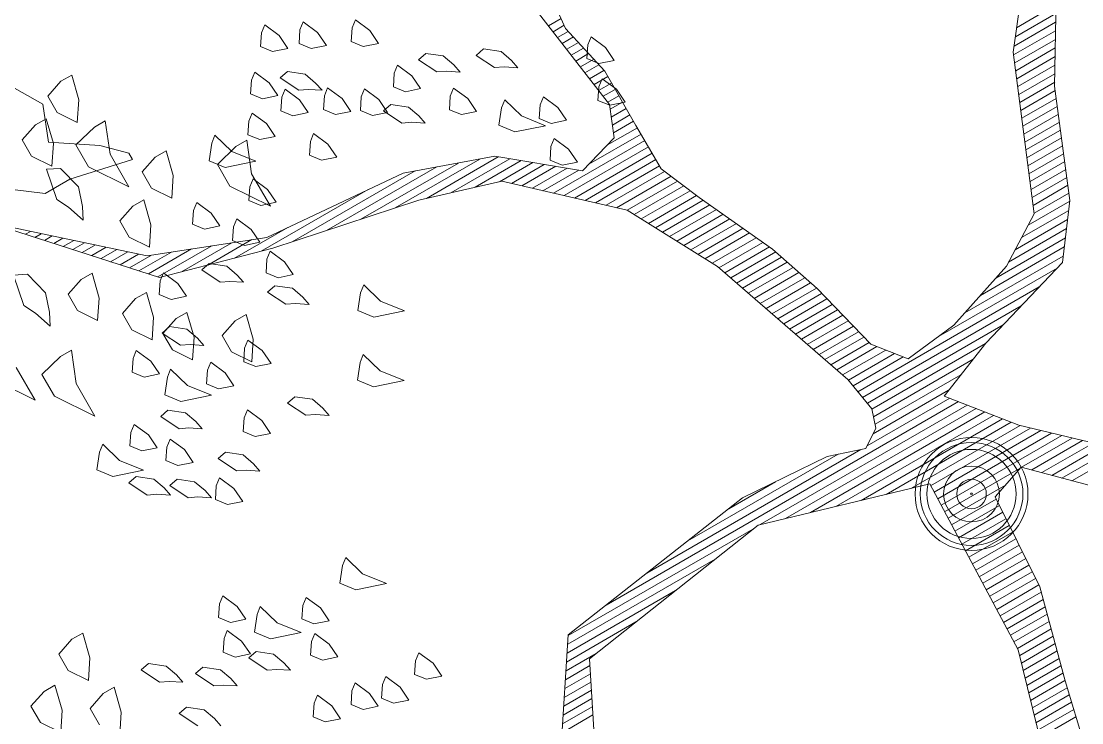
# Model space of a CAD drawing. Header units: metres. Extents: x 12093 to 20303, y 514 to 1412.
# Drawn here: x 19782.489 to 19784.551, y 682.614 to 683.977 of the extents above; entities that cross this region are included whole.
import ezdxf

# ---------------------------------------------------------------- set-up
doc = ezdxf.new("R2010")
doc.units = ezdxf.units.M
doc.layers.add('ARBOLES', color=52, linetype='Continuous', lineweight=13)
doc.layers.add('grass', color=64, linetype='Continuous', lineweight=13)

# ---------------------------------------------------------------- blocks, each defined once
blk = doc.blocks.new('ghgfghgh')
at = {"layer": 'ARBOLES', "lineweight": 20}
for p, q in [((20001.0692, 664.5407), (20001.1009, 664.4703)), ((20001.6496, 664.4414), (20001.6616, 664.5281)), ((20001.7025, 664.534), (20001.7002, 664.3997)), ((20001.1546, 664.3773), (20001.0502, 664.512)), ((20001.6521, 664.4601), (20001.7017, 664.4887)), ((20001.6537, 664.4714), (20001.7019, 664.4992)), ((20001.0799, 664.4737), (20001.0954, 664.4826)), ((20001.0855, 664.4665), (20001.0991, 664.4744)), ((20001.6506, 664.4487), (20001.7015, 664.4781)), ((20001.0911, 664.4593), (20001.1041, 664.4668)), ((20001.1009, 664.4703), (20001.1488, 664.4182)), ((20001.65, 664.438), (20001.7014, 664.4676)), ((20001.0967, 664.4521), (20001.1104, 664.46)), ((20001.1022, 664.4449), (20001.1166, 664.4532)), ((20001.6513, 664.4283), (20001.7012, 664.4571)), ((20001.1078, 664.4377), (20001.1229, 664.4464)), ((20001.1134, 664.4305), (20001.1291, 664.4396)), ((20001.6752, 664.2434), (20001.6496, 664.4414)), ((20001.6525, 664.4186), (20001.701, 664.4466)), ((20001.6538, 664.4089), (20001.7008, 664.436)), ((20001.119, 664.4233), (20001.1354, 664.4328)), ((20001.1246, 664.4161), (20001.1416, 664.4259)), ((20001.655, 664.3992), (20001.7006, 664.4255)), ((20001.1302, 664.4089), (20001.1479, 664.4191)), ((20001.1357, 664.4017), (20001.1526, 664.4114)), ((20001.1488, 664.4182), (20001.1871, 664.3517)), ((20001.6563, 664.3895), (20001.7005, 664.415)), ((20001.1413, 664.3945), (20001.1572, 664.4036)), ((20001.1469, 664.3873), (20001.1617, 664.3958)), ((20001.6575, 664.3798), (20001.7003, 664.4045)), ((20001.7002, 664.3997), (20001.7189, 664.2598)), ((20001.1525, 664.3801), (20001.1662, 664.388)), ((20001.6588, 664.3701), (20001.7009, 664.3944)), ((20001.66, 664.3604), (20001.7022, 664.3847)), ((20001.1605, 664.3363), (20001.1546, 664.3773)), ((20001.1555, 664.3714), (20001.1707, 664.3802)), ((20001.1569, 664.3618), (20001.1752, 664.3723)), ((20001.6613, 664.3507), (20001.7035, 664.375)), ((20001.1583, 664.3521), (20001.1797, 664.3645)), ((20001.1597, 664.3425), (20001.1842, 664.3567)), ((20001.6626, 664.341), (20001.7048, 664.3654)), ((20001.1524, 664.3279), (20001.1888, 664.3489)), ((20001.1871, 664.3517), (20001.2179, 664.2985)), ((20001.6638, 664.3313), (20001.7061, 664.3557)), ((20001.6651, 664.3216), (20001.7074, 664.346)), ((20001.086, 664.2687), (20001.1978, 664.3333)), ((20001.1217, 664.2962), (20001.1605, 664.3363)), ((20001.1295, 664.3043), (20001.1933, 664.3411)), ((20001.6663, 664.3119), (20001.7087, 664.3363)), ((20001.0989, 664.2657), (20001.2023, 664.3254)), ((20001.1118, 664.2627), (20001.2068, 664.3176)), ((20001.6676, 664.3022), (20001.71, 664.3267)), ((20000.8499, 664.2366), (20000.9694, 664.3056)), ((20000.8919, 664.2505), (20000.9958, 664.3105)), ((20000.9017, 664.2933), (20001.014, 664.3138)), ((20000.9302, 664.2622), (20001.0184, 664.3131)), ((20000.9601, 664.269), (20001.0324, 664.3108)), ((20000.99, 664.2759), (20001.0465, 664.3085)), ((20001.014, 664.3138), (20001.1217, 664.2962)), ((20001.02, 664.2827), (20001.0606, 664.3062)), ((20001.1247, 664.2598), (20001.2113, 664.3098)), ((20001.6688, 664.2925), (20001.7113, 664.317)), ((20001.6701, 664.2828), (20001.7126, 664.3073)), ((20000.7345, 664.2144), (20000.9017, 664.2933)), ((20000.7658, 664.2089), (20000.9166, 664.296)), ((20000.8078, 664.2228), (20000.943, 664.3008)), ((20001.0344, 664.2806), (20001.0746, 664.3039)), ((20001.0473, 664.2777), (20001.0887, 664.3016)), ((20001.0602, 664.2747), (20001.1028, 664.2993)), ((20001.0731, 664.2717), (20001.1169, 664.297)), ((20001.1375, 664.2568), (20001.2158, 664.302)), ((20001.1504, 664.2538), (20001.2222, 664.2952)), ((20001.2179, 664.2985), (20001.2647, 664.2635)), ((20001.6714, 664.2731), (20001.7139, 664.2976)), ((20001.0227, 664.2833), (20000.9209, 664.26)), ((20001.1762, 664.2478), (20001.0227, 664.2833)), ((20001.1633, 664.2508), (20001.2301, 664.2894)), ((20001.1762, 664.2478), (20001.2379, 664.2835)), ((20001.6726, 664.2634), (20001.7152, 664.2879)), ((20000.7278, 664.1975), (20000.8587, 664.273)), ((20001.1849, 664.2424), (20001.2458, 664.2776)), ((20001.1936, 664.237), (20001.2537, 664.2717)), ((20001.2023, 664.2316), (20001.2615, 664.2658)), ((20001.6739, 664.2537), (20001.7165, 664.2783)), ((20001.6751, 664.244), (20001.7178, 664.2686)), ((20000.9209, 664.26), (20000.7421, 664.2012)), ((20001.2109, 664.2262), (20001.2696, 664.26)), ((20001.2196, 664.2208), (20001.2777, 664.2543)), ((20001.2647, 664.2635), (20001.3545, 664.2001)), ((20001.6677, 664.2293), (20001.7188, 664.2588)), ((20001.7189, 664.2598), (20001.7097, 664.1835)), ((20001.287, 664.1788), (20001.1762, 664.2478)), ((20001.2283, 664.2154), (20001.2858, 664.2485)), ((20001.237, 664.2099), (20001.2939, 664.2428)), ((20001.6412, 664.1794), (20001.6752, 664.2434)), ((20001.6597, 664.2142), (20001.7175, 664.2476)), ((20000.3963, 664.232), (20000.5879, 664.1919)), ((20000.6033, 664.1653), (20000.3963, 664.232)), ((20000.6952, 664.189), (20000.7604, 664.2267)), ((20001.2457, 664.2045), (20001.302, 664.2371)), ((20001.2544, 664.1991), (20001.3102, 664.2313)), ((20001.6517, 664.1992), (20001.7161, 664.2364)), ((20000.4389, 664.2183), (20000.445, 664.2218)), ((20000.4505, 664.2145), (20000.4582, 664.219)), ((20000.4621, 664.2108), (20000.4715, 664.2163)), ((20000.5879, 664.1919), (20000.7345, 664.2144)), ((20001.263, 664.1937), (20001.3183, 664.2256)), ((20001.2717, 664.1883), (20001.3264, 664.2199)), ((20001.2804, 664.1829), (20001.3345, 664.2141)), ((20001.6282, 664.1647), (20001.7134, 664.214)), ((20001.6437, 664.1841), (20001.7148, 664.2252)), ((20000.4736, 664.2071), (20000.4848, 664.2135)), ((20000.4852, 664.2033), (20000.498, 664.2107)), ((20000.4968, 664.1996), (20000.5113, 664.2079)), ((20000.5084, 664.1959), (20000.5245, 664.2052)), ((20000.52, 664.1921), (20000.5378, 664.2024)), ((20000.6011, 664.166), (20000.6671, 664.2041)), ((20000.7421, 664.2012), (20000.6033, 664.1653)), ((20000.6299, 664.1722), (20000.6917, 664.2079)), ((20000.6625, 664.1806), (20000.7163, 664.2117)), ((20001.2887, 664.1773), (20001.3427, 664.2084)), ((20001.296, 664.171), (20001.3508, 664.2027)), ((20001.6092, 664.1434), (20001.7121, 664.2028)), ((20000.5316, 664.1884), (20000.551, 664.1996)), ((20000.5432, 664.1847), (20000.5643, 664.1968)), ((20000.5548, 664.1809), (20000.5775, 664.1941)), ((20000.5664, 664.1772), (20000.5932, 664.1927)), ((20000.5779, 664.1735), (20000.6178, 664.1965)), ((20000.5895, 664.1697), (20000.6425, 664.2003)), ((20001.3032, 664.1648), (20001.3584, 664.1966)), ((20001.3104, 664.1585), (20001.3655, 664.1903)), ((20001.3545, 664.2001), (20001.409, 664.1517)), ((20001.5903, 664.122), (20001.7107, 664.1915)), ((20001.4466, 664.0405), (20001.287, 664.1788)), ((20001.3176, 664.1522), (20001.3726, 664.184)), ((20001.3248, 664.146), (20001.3797, 664.1777)), ((20001.5579, 664.0929), (20001.7034, 664.1769)), ((20001.5768, 664.1068), (20001.6412, 664.1794)), ((20001.7097, 664.1835), (20001.6159, 664.085)), ((20001.3321, 664.1397), (20001.3868, 664.1714)), ((20001.3393, 664.1335), (20001.394, 664.165)), ((20001.3465, 664.1272), (20001.4011, 664.1587)), ((20001.3537, 664.121), (20001.4082, 664.1524)), ((20001.409, 664.1517), (20001.475, 664.0835)), ((20001.459, 664.0254), (20001.6814, 664.1538)), ((20001.3609, 664.1147), (20001.4147, 664.1458)), ((20001.3682, 664.1085), (20001.4212, 664.1391)), ((20001.3754, 664.1022), (20001.4277, 664.1324)), ((20001.3826, 664.0959), (20001.4341, 664.1257)), ((20001.4648, 664.0183), (20001.6593, 664.1306)), ((20001.3898, 664.0897), (20001.4406, 664.119)), ((20001.397, 664.0834), (20001.4471, 664.1123)), ((20001.4043, 664.0772), (20001.4536, 664.1056)), ((20001.4115, 664.0709), (20001.46, 664.0989)), ((20001.4707, 664.0113), (20001.6372, 664.1074)), ((20001.5208, 664.0656), (20001.5768, 664.1068)), ((20001.4187, 664.0647), (20001.4665, 664.0922)), ((20001.4259, 664.0584), (20001.473, 664.0856)), ((20001.4763, 664.0041), (20001.6154, 664.0844)), ((20001.6159, 664.085), (20001.5648, 664.0201)), ((20001.4331, 664.0521), (20001.4824, 664.0806)), ((20001.4404, 664.0459), (20001.4932, 664.0764)), ((20001.4474, 664.0395), (20001.5039, 664.0722)), ((20001.475, 664.0835), (20001.5208, 664.0656)), ((20001.4532, 664.0325), (20001.5147, 664.068)), ((20001.4783, 663.9948), (20001.6004, 664.0653)), ((20001.4802, 663.9855), (20001.5853, 664.0462)), ((20001.4763, 664.0044), (20001.4466, 664.0405)), ((20001.4777, 663.9736), (20001.5703, 664.0271)), ((20001.5648, 664.0201), (20001.6564, 663.9843)), ((20001.1504, 663.7638), (20001.5824, 664.0132)), ((20001.3394, 663.8625), (20001.5931, 664.009)), ((20001.4705, 663.959), (20001.5716, 664.0174)), ((20001.3703, 663.8699), (20001.6039, 664.0048)), ((20001.4012, 663.8774), (20001.6147, 664.0006)), ((20001.4321, 663.8848), (20001.6254, 663.9964)), ((20001.4812, 663.9806), (20001.4763, 664.0044)), ((20001.463, 663.8922), (20001.6362, 663.9922)), ((20001.4689, 663.9558), (20001.4812, 663.9806)), ((20001.4939, 663.8996), (20001.647, 663.9879)), ((20001.5248, 663.907), (20001.658, 663.9839)), ((20001.5483, 663.9102), (20001.6708, 663.9808)), ((20001.6564, 663.9843), (20001.8518, 663.9375)), ((20001.5526, 663.9022), (20001.6835, 663.9778)), ((20001.5569, 663.8942), (20001.6963, 663.9747)), ((20001.5611, 663.8863), (20001.7091, 663.9717)), ((20001.6598, 663.9328), (20001.7218, 663.9686)), ((20001.2006, 663.8032), (20001.4628, 663.9546)), ((20001.4213, 663.9461), (20001.4689, 663.9558)), ((20001.6721, 663.9295), (20001.7346, 663.9656)), ((20001.6844, 663.9262), (20001.7474, 663.9625)), ((20001.6968, 663.9229), (20001.7601, 663.9595)), ((20001.7091, 663.9196), (20001.7729, 663.9564)), ((20001.2508, 663.8426), (20001.4348, 663.9489)), ((20001.3177, 663.8952), (20001.4213, 663.9461)), ((20001.7214, 663.9163), (20001.7857, 663.9533)), ((20001.5654, 663.8783), (20001.659, 663.9323)), ((20001.6594, 663.9329), (20001.6272, 663.8965)), ((20001.8377, 663.8851), (20001.6594, 663.9329)), ((20001.301, 663.882), (20001.3583, 663.9151)), ((20001.5472, 663.9124), (20001.3369, 663.8619)), ((20001.6557, 663.7091), (20001.5472, 663.9124)), ((20001.5696, 663.8703), (20001.64, 663.911)), ((20001.1042, 663.7276), (20001.3177, 663.8952)), ((20001.5739, 663.8623), (20001.6285, 663.8939)), ((20001.6272, 663.8965), (20001.682, 663.7863)), ((20001.5781, 663.8544), (20001.6326, 663.8858)), ((20001.5824, 663.8464), (20001.6366, 663.8777)), ((20001.5866, 663.8384), (20001.6406, 663.8696)), ((20001.1042, 663.7267), (20001.333, 663.8588)), ((20001.3369, 663.8619), (20001.1301, 663.6982)), ((20001.5909, 663.8305), (20001.6446, 663.8615)), ((20001.5951, 663.8225), (20001.6487, 663.8534)), ((20001.5994, 663.8145), (20001.6527, 663.8453)), ((20001.6036, 663.8066), (20001.6567, 663.8372)), ((20001.6079, 663.7986), (20001.6607, 663.8291)), ((20001.1035, 663.7159), (20001.2843, 663.8203)), ((20001.6121, 663.7906), (20001.6648, 663.821)), ((20001.6164, 663.7827), (20001.6688, 663.8129)), ((20001.6207, 663.7747), (20001.6728, 663.8048)), ((20001.6249, 663.7667), (20001.6768, 663.7967)), ((20001.6292, 663.7587), (20001.6809, 663.7886)), ((20001.682, 663.7863), (20001.713, 663.6712)), ((20001.1028, 663.705), (20001.2357, 663.7818)), ((20001.6334, 663.7508), (20001.6837, 663.7798)), ((20001.6377, 663.7428), (20001.6862, 663.7708)), ((20001.6419, 663.7348), (20001.6886, 663.7618)), ((20001.6462, 663.7269), (20001.691, 663.7528)), ((20001.1021, 663.6942), (20001.187, 663.7433)), ((20001.6504, 663.7189), (20001.6935, 663.7437)), ((20001.6547, 663.7109), (20001.6959, 663.7347)), ((20001.0953, 663.5894), (20001.1042, 663.7276)), ((20001.6574, 663.7021), (20001.6983, 663.7257)), ((20001.7333, 663.3904), (20001.6557, 663.7091)), ((20001.6596, 663.6929), (20001.7008, 663.7167)), ((20001.6618, 663.6838), (20001.7032, 663.7077)), ((20001.1014, 663.6834), (20001.1384, 663.7047)), ((20001.1301, 663.6982), (20001.1383, 663.5611)), ((20001.6641, 663.6746), (20001.7056, 663.6986)), ((20001.1007, 663.6725), (20001.1306, 663.6898)), ((20001.6663, 663.6655), (20001.708, 663.6896)), ((20001.6685, 663.6564), (20001.7105, 663.6806)), ((20001.0993, 663.6509), (20001.1318, 663.6696)), ((20001.1, 663.6617), (20001.1312, 663.6797)), ((20001.6707, 663.6472), (20001.7129, 663.6716)), ((20001.713, 663.6712), (20001.7517, 663.5428)), ((20001.0986, 663.6401), (20001.1324, 663.6596)), ((20001.673, 663.6381), (20001.7156, 663.6627)), ((20001.0979, 663.6292), (20001.133, 663.6495)), ((20001.6752, 663.6289), (20001.7182, 663.6538)), ((20001.6774, 663.6198), (20001.7209, 663.6449)), ((20001.0965, 663.6076), (20001.1342, 663.6293)), ((20001.0972, 663.6184), (20001.1336, 663.6394)), ((20001.6796, 663.6107), (20001.7236, 663.636)), ((20001.6819, 663.6015), (20001.7263, 663.6272))]:
    blk.add_line(p, q, dxfattribs=at)
for radius in [0.0692, 0.063, 0.0546, 0.0342, 0.0181, 0.00112]:
    blk.add_circle((20001.5984, 663.9001), radius, dxfattribs=at)
at = {"layer": 'grass'}
for p, q in [((20000.7321, 664.4749), (20000.7281, 664.4651)), ((20000.7497, 664.462), (20000.7321, 664.4749)), ((20000.7793, 664.4784), (20000.7753, 664.4686)), ((20000.7969, 664.4655), (20000.7793, 664.4784)), ((20000.8432, 664.4809), (20000.8392, 664.4711)), ((20000.8608, 664.468), (20000.8432, 664.4809)), ((20000.7281, 664.4651), (20000.7269, 664.4484)), ((20000.7604, 664.4461), (20000.7497, 664.462)), ((20000.7753, 664.4686), (20000.7742, 664.4519)), ((20000.8076, 664.4497), (20000.7969, 664.4655)), ((20000.8392, 664.4711), (20000.8381, 664.4544)), ((20000.8715, 664.4522), (20000.8608, 664.468)), ((20000.7269, 664.4484), (20000.7417, 664.4423)), ((20000.7742, 664.4519), (20000.7889, 664.4459)), ((20000.7889, 664.4459), (20000.8076, 664.4497)), ((20000.8381, 664.4544), (20000.8528, 664.4484)), ((20000.8528, 664.4484), (20000.8715, 664.4522)), ((20001.1281, 664.4502), (20001.127, 664.4335)), ((20001.1321, 664.46), (20001.1281, 664.4502)), ((20001.1497, 664.4471), (20001.1321, 664.46)), ((20000.7417, 664.4423), (20000.7604, 664.4461)), ((20000.9205, 664.4321), (20000.9294, 664.4399)), ((20000.9294, 664.4399), (20000.951, 664.4368)), ((20000.951, 664.4368), (20000.9637, 664.4259)), ((20000.9914, 664.4375), (20001.0003, 664.4453)), ((20001.0139, 664.4226), (20000.9914, 664.4375)), ((20001.0003, 664.4453), (20001.0219, 664.4422)), ((20001.0219, 664.4422), (20001.0346, 664.4313)), ((20001.1604, 664.4313), (20001.1497, 664.4471)), ((20000.8949, 664.4255), (20000.8909, 664.4157)), ((20000.9125, 664.4125), (20000.8949, 664.4255)), ((20000.943, 664.4172), (20000.9205, 664.4321)), ((20000.9637, 664.4259), (20000.9715, 664.417)), ((20001.0257, 664.4235), (20001.0139, 664.4226)), ((20001.0424, 664.4224), (20001.0257, 664.4235)), ((20001.0346, 664.4313), (20001.0424, 664.4224)), ((20001.127, 664.4335), (20001.1417, 664.4275)), ((20001.1417, 664.4275), (20001.1604, 664.4313)), ((20000.4955, 664.4134), (20000.4822, 664.4057)), ((20000.5042, 664.3829), (20000.4955, 664.4134)), ((20000.7198, 664.4169), (20000.7158, 664.4071)), ((20000.7374, 664.404), (20000.7198, 664.4169)), ((20000.7512, 664.4098), (20000.7601, 664.4176)), ((20000.7737, 664.3949), (20000.7512, 664.4098)), ((20000.7601, 664.4176), (20000.7818, 664.4145)), ((20000.7818, 664.4145), (20000.7945, 664.4036)), ((20000.8909, 664.4157), (20000.8898, 664.3989)), ((20000.9232, 664.3967), (20000.9125, 664.4125)), ((20000.9548, 664.4181), (20000.943, 664.4172)), ((20000.9715, 664.417), (20000.9548, 664.4181)), ((20001.1455, 664.4088), (20001.1415, 664.399)), ((20001.1631, 664.3959), (20001.1455, 664.4088)), ((20000.4603, 664.3778), (20000.4158, 664.4025)), ((20000.4822, 664.4057), (20000.4661, 664.3875)), ((20000.7158, 664.4071), (20000.7147, 664.3904)), ((20000.7481, 664.3882), (20000.7374, 664.404)), ((20000.757, 664.396), (20000.753, 664.3862)), ((20000.7746, 664.3831), (20000.757, 664.396)), ((20000.7855, 664.3958), (20000.7737, 664.3949)), ((20000.8023, 664.3947), (20000.7855, 664.3958)), ((20000.7945, 664.4036), (20000.8023, 664.3947)), ((20000.8092, 664.3976), (20000.8052, 664.3878)), ((20000.8268, 664.3847), (20000.8092, 664.3976)), ((20000.8544, 664.3963), (20000.8504, 664.3865)), ((20000.872, 664.3834), (20000.8544, 664.3963)), ((20000.8898, 664.3989), (20000.9045, 664.3929)), ((20000.9045, 664.3929), (20000.9232, 664.3967)), ((20000.9635, 664.3974), (20000.9595, 664.3876)), ((20000.9811, 664.3845), (20000.9635, 664.3974)), ((20001.1415, 664.399), (20001.1404, 664.3823)), ((20001.1738, 664.3801), (20001.1631, 664.3959)), ((20000.4661, 664.3875), (20000.4776, 664.3676)), ((20000.5024, 664.3553), (20000.5042, 664.3829)), ((20000.7147, 664.3904), (20000.7294, 664.3844)), ((20000.7294, 664.3844), (20000.7481, 664.3882)), ((20000.753, 664.3862), (20000.7519, 664.3695)), ((20000.7853, 664.3673), (20000.7746, 664.3831)), ((20000.8052, 664.3878), (20000.804, 664.3711)), ((20000.8375, 664.3689), (20000.8268, 664.3847)), ((20000.8504, 664.3865), (20000.8493, 664.3698)), ((20000.8827, 664.3675), (20000.872, 664.3834)), ((20000.9595, 664.3876), (20000.9584, 664.3709)), ((20000.9918, 664.3687), (20000.9811, 664.3845)), ((20001.0264, 664.3832), (20001.0223, 664.3734)), ((20001.0469, 664.3633), (20001.0264, 664.3832)), ((20001.0736, 664.3867), (20001.0696, 664.3769)), ((20001.0912, 664.3738), (20001.0736, 664.3867)), ((20000.467, 664.3312), (20000.4603, 664.3778)), ((20000.7519, 664.3695), (20000.7666, 664.3635)), ((20000.804, 664.3711), (20000.8187, 664.3651)), ((20000.8493, 664.3698), (20000.864, 664.3637)), ((20000.8778, 664.3695), (20000.8867, 664.3773)), ((20000.9003, 664.3546), (20000.8778, 664.3695)), ((20000.8867, 664.3773), (20000.9083, 664.3742)), ((20000.9083, 664.3742), (20000.921, 664.3633)), ((20000.9584, 664.3709), (20000.9731, 664.3649)), ((20001.0223, 664.3734), (20001.0192, 664.3518)), ((20001.0696, 664.3769), (20001.0685, 664.3602)), ((20001.1019, 664.358), (20001.0912, 664.3738)), ((20001.1404, 664.3823), (20001.1551, 664.3763)), ((20001.1551, 664.3763), (20001.1738, 664.3801)), ((20000.4643, 664.3599), (20000.451, 664.3522)), ((20000.473, 664.3295), (20000.4643, 664.3599)), ((20000.4776, 664.3676), (20000.5024, 664.3553)), ((20000.5367, 664.3574), (20000.5234, 664.3497)), ((20000.5426, 664.3164), (20000.5367, 664.3574)), ((20000.7125, 664.357), (20000.7114, 664.3403)), ((20000.7165, 664.3668), (20000.7125, 664.357)), ((20000.7341, 664.3539), (20000.7165, 664.3668)), ((20000.7666, 664.3635), (20000.7853, 664.3673)), ((20000.8187, 664.3651), (20000.8375, 664.3689)), ((20000.864, 664.3637), (20000.8827, 664.3675)), ((20000.921, 664.3633), (20000.9288, 664.3544)), ((20000.9731, 664.3649), (20000.9918, 664.3687)), ((20001.0763, 664.3513), (20001.0469, 664.3633)), ((20001.0685, 664.3602), (20001.0832, 664.3542)), ((20001.0832, 664.3542), (20001.1019, 664.358)), ((20000.451, 664.3522), (20000.4349, 664.3341)), ((20000.5234, 664.3497), (20000.5006, 664.3277)), ((20000.7448, 664.3381), (20000.7341, 664.3539)), ((20000.9121, 664.3555), (20000.9003, 664.3546)), ((20000.9288, 664.3544), (20000.9121, 664.3555)), ((20001.0192, 664.3518), (20001.0388, 664.3437)), ((20001.0388, 664.3437), (20001.0763, 664.3513)), ((20000.4349, 664.3341), (20000.4464, 664.3141)), ((20000.467, 664.3312), (20000.467, 664.3312)), ((20000.5299, 664.3272), (20000.467, 664.3312)), ((20000.6711, 664.3396), (20000.6671, 664.3298)), ((20000.6916, 664.3198), (20000.6711, 664.3396)), ((20000.7101, 664.3334), (20000.6968, 664.3257)), ((20000.716, 664.2925), (20000.7101, 664.3334)), ((20000.7114, 664.3403), (20000.7261, 664.3343)), ((20000.7261, 664.3343), (20000.7448, 664.3381)), ((20000.788, 664.3319), (20000.7869, 664.3152)), ((20000.792, 664.3417), (20000.788, 664.3319)), ((20000.8096, 664.3288), (20000.792, 664.3417)), ((20001.087, 664.3355), (20001.0829, 664.3257)), ((20001.1046, 664.3226), (20001.087, 664.3355)), ((20000.4712, 664.3018), (20000.473, 664.3295)), ((20000.5006, 664.3277), (20000.516, 664.3011)), ((20000.5657, 664.3176), (20000.5299, 664.3272)), ((20000.57, 664.31), (20000.5657, 664.3176)), ((20000.6111, 664.3206), (20000.5978, 664.3129)), ((20000.6198, 664.2901), (20000.6111, 664.3206)), ((20000.6671, 664.3298), (20000.6639, 664.3082)), ((20000.6968, 664.3257), (20000.6741, 664.3037)), ((20000.721, 664.3078), (20000.6916, 664.3198)), ((20000.8203, 664.3129), (20000.8096, 664.3288)), ((20001.0829, 664.3257), (20001.0818, 664.309)), ((20001.1153, 664.3068), (20001.1046, 664.3226)), ((20000.4464, 664.3141), (20000.4712, 664.3018)), ((20000.4932, 664.2858), (20000.57, 664.31)), ((20000.5656, 664.2766), (20000.5426, 664.3164)), ((20000.5978, 664.3129), (20000.5817, 664.2947)), ((20000.6639, 664.3082), (20000.6836, 664.3002)), ((20000.6836, 664.3002), (20000.721, 664.3078)), ((20000.7869, 664.3152), (20000.8016, 664.3092)), ((20000.8016, 664.3092), (20000.8203, 664.3129)), ((20001.0818, 664.309), (20001.0965, 664.303)), ((20001.0965, 664.303), (20001.1153, 664.3068)), ((20000.4646, 664.298), (20000.4817, 664.299)), ((20000.4771, 664.2609), (20000.4646, 664.298)), ((20000.4817, 664.299), (20000.5037, 664.2763)), ((20000.516, 664.3011), (20000.5656, 664.2766)), ((20000.5817, 664.2947), (20000.5933, 664.2748)), ((20000.6741, 664.3037), (20000.6894, 664.2771)), ((20000.7391, 664.2526), (20000.716, 664.2925)), ((20000.4629, 664.2684), (20000.4932, 664.2858)), ((20000.6181, 664.2625), (20000.6198, 664.2901)), ((20000.7179, 664.2862), (20000.7139, 664.2764)), ((20000.7355, 664.2733), (20000.7179, 664.2862)), ((20000.4196, 664.2736), (20000.4629, 664.2684)), ((20000.5037, 664.2763), (20000.5086, 664.2525)), ((20000.5933, 664.2748), (20000.6181, 664.2625)), ((20000.6894, 664.2771), (20000.7391, 664.2526)), ((20000.7139, 664.2764), (20000.7127, 664.2597)), ((20000.7462, 664.2575), (20000.7355, 664.2733)), ((20000.4915, 664.2515), (20000.4771, 664.2609)), ((20000.5705, 664.2528), (20000.5544, 664.2346)), ((20000.5838, 664.2604), (20000.5705, 664.2528)), ((20000.5925, 664.23), (20000.5838, 664.2604)), ((20000.6488, 664.2572), (20000.6448, 664.2474)), ((20000.6664, 664.2443), (20000.6488, 664.2572)), ((20000.7127, 664.2597), (20000.7274, 664.2537)), ((20000.7274, 664.2537), (20000.7462, 664.2575)), ((20000.5096, 664.2354), (20000.4915, 664.2515)), ((20000.5086, 664.2525), (20000.5096, 664.2354)), ((20000.6448, 664.2474), (20000.6437, 664.2307)), ((20000.6771, 664.2285), (20000.6664, 664.2443)), ((20000.5544, 664.2346), (20000.5659, 664.2147)), ((20000.5907, 664.2024), (20000.5925, 664.23)), ((20000.6437, 664.2307), (20000.6584, 664.2247)), ((20000.6584, 664.2247), (20000.6771, 664.2285)), ((20000.6938, 664.2274), (20000.6927, 664.2107)), ((20000.6978, 664.2372), (20000.6938, 664.2274)), ((20000.7154, 664.2243), (20000.6978, 664.2372)), ((20000.5659, 664.2147), (20000.5907, 664.2024)), ((20000.7261, 664.2085), (20000.7154, 664.2243)), ((20000.6927, 664.2107), (20000.7074, 664.2047)), ((20000.7074, 664.2047), (20000.7261, 664.2085)), ((20000.7348, 664.1877), (20000.7337, 664.171)), ((20000.7388, 664.1975), (20000.7348, 664.1877)), ((20000.7564, 664.1846), (20000.7388, 664.1975)), ((20000.6551, 664.1746), (20000.664, 664.1824)), ((20000.6776, 664.1597), (20000.6551, 664.1746)), ((20000.664, 664.1824), (20000.6856, 664.1793)), ((20000.6856, 664.1793), (20000.6983, 664.1683)), ((20000.7671, 664.1688), (20000.7564, 664.1846)), ((20000.4242, 664.1683), (20000.4414, 664.1693)), ((20000.4368, 664.1312), (20000.4242, 664.1683)), ((20000.4414, 664.1693), (20000.4634, 664.1466)), ((20000.5071, 664.163), (20000.491, 664.1448)), ((20000.5204, 664.1706), (20000.5071, 664.163)), ((20000.5291, 664.1402), (20000.5204, 664.1706)), ((20000.6079, 664.171), (20000.6038, 664.1612)), ((20000.6255, 664.1581), (20000.6079, 664.171)), ((20000.6983, 664.1683), (20000.7061, 664.1594)), ((20000.7337, 664.171), (20000.7484, 664.165)), ((20000.7484, 664.165), (20000.7671, 664.1688)), ((20000.6038, 664.1612), (20000.6027, 664.1445)), ((20000.6361, 664.1423), (20000.6255, 664.1581)), ((20000.6894, 664.1605), (20000.6776, 664.1597)), ((20000.7061, 664.1594), (20000.6894, 664.1605)), ((20000.7355, 664.1474), (20000.7444, 664.1552)), ((20000.7444, 664.1552), (20000.766, 664.1521)), ((20000.766, 664.1521), (20000.7787, 664.1412)), ((20000.8536, 664.1564), (20000.8495, 664.1466)), ((20000.8741, 664.1365), (20000.8536, 664.1564)), ((20000.4634, 664.1466), (20000.4682, 664.1228)), ((20000.491, 664.1448), (20000.5025, 664.1249)), ((20000.5273, 664.1126), (20000.5291, 664.1402)), ((20000.5739, 664.1395), (20000.5577, 664.1213)), ((20000.5872, 664.1471), (20000.5739, 664.1395)), ((20000.5959, 664.1167), (20000.5872, 664.1471)), ((20000.6027, 664.1445), (20000.6174, 664.1385)), ((20000.6174, 664.1385), (20000.6361, 664.1423)), ((20000.758, 664.1325), (20000.7355, 664.1474)), ((20000.7787, 664.1412), (20000.7865, 664.1323)), ((20000.8495, 664.1466), (20000.8464, 664.125)), ((20000.9035, 664.1245), (20000.8741, 664.1365)), ((20000.4511, 664.1218), (20000.4368, 664.1312)), ((20000.4682, 664.1228), (20000.4693, 664.1057)), ((20000.5025, 664.1249), (20000.5273, 664.1126)), ((20000.6368, 664.1226), (20000.6235, 664.1149)), ((20000.6455, 664.0922), (20000.6368, 664.1226)), ((20000.7698, 664.1334), (20000.758, 664.1325)), ((20000.7865, 664.1323), (20000.7698, 664.1334)), ((20000.8464, 664.125), (20000.866, 664.1169)), ((20000.866, 664.1169), (20000.9035, 664.1245)), ((20000.4693, 664.1057), (20000.4511, 664.1218)), ((20000.5577, 664.1213), (20000.5693, 664.1013)), ((20000.5941, 664.0891), (20000.5959, 664.1167)), ((20000.6235, 664.1149), (20000.6074, 664.0968)), ((20000.6959, 664.1124), (20000.6798, 664.0942)), ((20000.7092, 664.1201), (20000.6959, 664.1124)), ((20000.7179, 664.0896), (20000.7092, 664.1201)), ((20000.5693, 664.1013), (20000.5941, 664.0891)), ((20000.6063, 664.0973), (20000.6152, 664.1051)), ((20000.6288, 664.0823), (20000.6063, 664.0973)), ((20000.6074, 664.0968), (20000.6189, 664.0768)), ((20000.6152, 664.1051), (20000.6368, 664.102)), ((20000.6368, 664.102), (20000.6495, 664.091)), ((20000.6437, 664.0645), (20000.6455, 664.0922)), ((20000.6495, 664.091), (20000.6573, 664.0821)), ((20000.6798, 664.0942), (20000.6913, 664.0743)), ((20000.7115, 664.0886), (20000.7074, 664.0788)), ((20000.7291, 664.0757), (20000.7115, 664.0886)), ((20000.7161, 664.062), (20000.7179, 664.0896)), ((20000.4951, 664.0763), (20000.4818, 664.0686)), ((20000.501, 664.0353), (20000.4951, 664.0763)), ((20000.5747, 664.0759), (20000.5707, 664.0661)), ((20000.5923, 664.063), (20000.5747, 664.0759)), ((20000.6189, 664.0768), (20000.6437, 664.0645)), ((20000.6406, 664.0832), (20000.6288, 664.0823)), ((20000.6573, 664.0821), (20000.6406, 664.0832)), ((20000.6913, 664.0743), (20000.7161, 664.062)), ((20000.7074, 664.0788), (20000.7063, 664.0621)), ((20000.7398, 664.0599), (20000.7291, 664.0757)), ((20000.8529, 664.0708), (20000.8489, 664.061)), ((20000.8734, 664.051), (20000.8529, 664.0708)), ((20000.4818, 664.0686), (20000.459, 664.0466)), ((20000.5707, 664.0661), (20000.5696, 664.0494)), ((20000.603, 664.0471), (20000.5923, 664.063)), ((20000.666, 664.0614), (20000.662, 664.0516)), ((20000.6836, 664.0485), (20000.666, 664.0614)), ((20000.7063, 664.0621), (20000.721, 664.0561)), ((20000.721, 664.0561), (20000.7398, 664.0599)), ((20000.8489, 664.061), (20000.8458, 664.0394)), ((20000.4506, 664.0151), (20000.4276, 664.055)), ((20000.459, 664.0466), (20000.4744, 664.02)), ((20000.5696, 664.0494), (20000.5843, 664.0434)), ((20000.5843, 664.0434), (20000.603, 664.0471)), ((20000.6168, 664.0529), (20000.6128, 664.0431)), ((20000.6373, 664.0331), (20000.6168, 664.0529)), ((20000.662, 664.0516), (20000.6609, 664.0349)), ((20000.6943, 664.0327), (20000.6836, 664.0485)), ((20000.9028, 664.039), (20000.8734, 664.051)), ((20000.401, 664.0396), (20000.4506, 664.0151)), ((20000.524, 663.9954), (20000.501, 664.0353)), ((20000.6128, 664.0431), (20000.6097, 664.0215)), ((20000.6667, 664.0211), (20000.6373, 664.0331)), ((20000.6609, 664.0349), (20000.6756, 664.0289)), ((20000.6756, 664.0289), (20000.6943, 664.0327)), ((20000.8458, 664.0394), (20000.8654, 664.0314)), ((20000.8654, 664.0314), (20000.9028, 664.039)), ((20000.4744, 664.02), (20000.524, 663.9954)), ((20000.6097, 664.0215), (20000.6293, 664.0135)), ((20000.6293, 664.0135), (20000.6667, 664.0211)), ((20000.76, 664.0115), (20000.7689, 664.0193)), ((20000.7689, 664.0193), (20000.7906, 664.0162)), ((20000.7825, 663.9966), (20000.76, 664.0115)), ((20000.7906, 664.0162), (20000.8033, 664.0053)), ((20000.6046, 663.995), (20000.6135, 664.0028)), ((20000.6271, 663.9801), (20000.6046, 663.995)), ((20000.6135, 664.0028), (20000.6351, 663.9997)), ((20000.6351, 663.9997), (20000.6478, 663.9888)), ((20000.7068, 663.9933), (20000.7057, 663.9766)), ((20000.7108, 664.0031), (20000.7068, 663.9933)), ((20000.7284, 663.9902), (20000.7108, 664.0031)), ((20000.7943, 663.9975), (20000.7825, 663.9966)), ((20000.8111, 663.9964), (20000.7943, 663.9975)), ((20000.8033, 664.0053), (20000.8111, 663.9964)), ((20000.572, 663.9854), (20000.568, 663.9756)), ((20000.5896, 663.9725), (20000.572, 663.9854)), ((20000.6389, 663.981), (20000.6271, 663.9801)), ((20000.6556, 663.9799), (20000.6389, 663.981)), ((20000.6478, 663.9888), (20000.6556, 663.9799)), ((20000.7391, 663.9743), (20000.7284, 663.9902)), ((20000.568, 663.9756), (20000.5669, 663.9589)), ((20000.6003, 663.9567), (20000.5896, 663.9725)), ((20000.6162, 663.9674), (20000.6121, 663.9576)), ((20000.6338, 663.9545), (20000.6162, 663.9674)), ((20000.7057, 663.9766), (20000.7204, 663.9705)), ((20000.7204, 663.9705), (20000.7391, 663.9743)), ((20000.5335, 663.9611), (20000.5295, 663.9513)), ((20000.554, 663.9413), (20000.5335, 663.9611)), ((20000.5669, 663.9589), (20000.5816, 663.9529)), ((20000.5816, 663.9529), (20000.6003, 663.9567)), ((20000.6121, 663.9576), (20000.611, 663.9409)), ((20000.6444, 663.9387), (20000.6338, 663.9545)), ((20000.5295, 663.9513), (20000.5264, 663.9297)), ((20000.5834, 663.9293), (20000.554, 663.9413)), ((20000.611, 663.9409), (20000.6257, 663.9349)), ((20000.675, 663.9434), (20000.6839, 663.9512)), ((20000.6975, 663.9284), (20000.675, 663.9434)), ((20000.6839, 663.9512), (20000.7055, 663.948)), ((20000.7055, 663.948), (20000.7182, 663.9371)), ((20000.5264, 663.9297), (20000.546, 663.9217)), ((20000.546, 663.9217), (20000.5834, 663.9293)), ((20000.6257, 663.9349), (20000.6444, 663.9387)), ((20000.7093, 663.9293), (20000.6975, 663.9284)), ((20000.726, 663.9282), (20000.7093, 663.9293)), ((20000.7182, 663.9371), (20000.726, 663.9282)), ((20000.5656, 663.9137), (20000.5745, 663.9215)), ((20000.5745, 663.9215), (20000.5961, 663.9184)), ((20000.5961, 663.9184), (20000.6088, 663.9075)), ((20000.6157, 663.9104), (20000.6246, 663.9182)), ((20000.6246, 663.9182), (20000.6462, 663.9151)), ((20000.6462, 663.9151), (20000.6589, 663.9042)), ((20000.6768, 663.9198), (20000.6727, 663.9099)), ((20000.6944, 663.9068), (20000.6768, 663.9198)), ((20000.5881, 663.8988), (20000.5656, 663.9137)), ((20000.6088, 663.9075), (20000.6166, 663.8986)), ((20000.6382, 663.8955), (20000.6157, 663.9104)), ((20000.6589, 663.9042), (20000.6667, 663.8952)), ((20000.6727, 663.9099), (20000.6716, 663.8932)), ((20000.7051, 663.891), (20000.6944, 663.9068)), ((20000.5999, 663.8997), (20000.5881, 663.8988)), ((20000.6166, 663.8986), (20000.5999, 663.8997)), ((20000.65, 663.8964), (20000.6382, 663.8955)), ((20000.6667, 663.8952), (20000.65, 663.8964)), ((20000.6716, 663.8932), (20000.6863, 663.8872)), ((20000.6863, 663.8872), (20000.7051, 663.891)), ((20000.8274, 663.8124), (20000.8243, 663.7908)), ((20000.8314, 663.8222), (20000.8274, 663.8124)), ((20000.8519, 663.8024), (20000.8314, 663.8222)), ((20000.8813, 663.7904), (20000.8519, 663.8024)), ((20000.8243, 663.7908), (20000.8439, 663.7828)), ((20000.8439, 663.7828), (20000.8813, 663.7904)), ((20000.6806, 663.7752), (20000.6766, 663.7654)), ((20000.6982, 663.7623), (20000.6806, 663.7752)), ((20000.7828, 663.7734), (20000.7788, 663.7636)), ((20000.8004, 663.7605), (20000.7828, 663.7734)), ((20000.6766, 663.7654), (20000.6755, 663.7487)), ((20000.7089, 663.7465), (20000.6982, 663.7623)), ((20000.7267, 663.7621), (20000.7227, 663.7523)), ((20000.7472, 663.7422), (20000.7267, 663.7621)), ((20000.7788, 663.7636), (20000.7777, 663.7469)), ((20000.8111, 663.7447), (20000.8004, 663.7605)), ((20000.6755, 663.7487), (20000.6902, 663.7427)), ((20000.6902, 663.7427), (20000.7089, 663.7465)), ((20000.7227, 663.7523), (20000.7196, 663.7306)), ((20000.7777, 663.7469), (20000.7924, 663.7409)), ((20000.6862, 663.7329), (20000.6822, 663.7231)), ((20000.7038, 663.7199), (20000.6862, 663.7329)), ((20000.7766, 663.7302), (20000.7472, 663.7422)), ((20000.7924, 663.7409), (20000.8111, 663.7447)), ((20000.4957, 663.722), (20000.4796, 663.7038)), ((20000.509, 663.7297), (20000.4957, 663.722)), ((20000.5177, 663.6992), (20000.509, 663.7297)), ((20000.6822, 663.7231), (20000.681, 663.7064)), ((20000.7145, 663.7041), (20000.7038, 663.7199)), ((20000.7196, 663.7306), (20000.7392, 663.7226)), ((20000.7392, 663.7226), (20000.7766, 663.7302)), ((20000.7933, 663.7291), (20000.7893, 663.7193)), ((20000.8109, 663.7162), (20000.7933, 663.7291)), ((20000.7125, 663.6992), (20000.7214, 663.707)), ((20000.7214, 663.707), (20000.743, 663.7039)), ((20000.7893, 663.7193), (20000.7882, 663.7026)), ((20000.8216, 663.7004), (20000.8109, 663.7162)), ((20000.4796, 663.7038), (20000.4911, 663.6839)), ((20000.5159, 663.6716), (20000.5177, 663.6992)), ((20000.681, 663.7064), (20000.6957, 663.7003)), ((20000.6957, 663.7003), (20000.7145, 663.7041)), ((20000.735, 663.6843), (20000.7125, 663.6992)), ((20000.743, 663.7039), (20000.7557, 663.693)), ((20000.7882, 663.7026), (20000.8029, 663.6966)), ((20000.8029, 663.6966), (20000.8216, 663.7004)), ((20000.9169, 663.6957), (20000.9158, 663.679)), ((20000.921, 663.7055), (20000.9169, 663.6957)), ((20000.9386, 663.6926), (20000.921, 663.7055)), ((20000.4911, 663.6839), (20000.5159, 663.6716)), ((20000.5806, 663.6845), (20000.5895, 663.6923)), ((20000.6031, 663.6696), (20000.5806, 663.6845)), ((20000.5895, 663.6923), (20000.6111, 663.6892)), ((20000.6111, 663.6892), (20000.6238, 663.6783)), ((20000.6474, 663.6801), (20000.6563, 663.6879)), ((20000.6563, 663.6879), (20000.6779, 663.6847)), ((20000.6779, 663.6847), (20000.6906, 663.6738)), ((20000.7468, 663.6852), (20000.735, 663.6843)), ((20000.7635, 663.6841), (20000.7468, 663.6852)), ((20000.7557, 663.693), (20000.7635, 663.6841)), ((20000.9493, 663.6768), (20000.9386, 663.6926)), ((20000.6149, 663.6705), (20000.6031, 663.6696)), ((20000.6316, 663.6694), (20000.6149, 663.6705)), ((20000.6238, 663.6783), (20000.6316, 663.6694)), ((20000.6699, 663.6651), (20000.6474, 663.6801)), ((20000.6906, 663.6738), (20000.6984, 663.6649)), ((20000.843, 663.6688), (20000.839, 663.6589)), ((20000.8606, 663.6558), (20000.843, 663.6688)), ((20000.8804, 663.6763), (20000.8764, 663.6665)), ((20000.898, 663.6634), (20000.8804, 663.6763)), ((20000.9158, 663.679), (20000.9305, 663.673)), ((20000.9305, 663.673), (20000.9493, 663.6768)), ((20000.4617, 663.658), (20000.4456, 663.6399)), ((20000.475, 663.6657), (20000.4617, 663.658)), ((20000.4837, 663.6353), (20000.475, 663.6657)), ((20000.5341, 663.6555), (20000.518, 663.6373)), ((20000.5474, 663.6632), (20000.5341, 663.6555)), ((20000.5561, 663.6328), (20000.5474, 663.6632)), ((20000.6817, 663.666), (20000.6699, 663.6651)), ((20000.6984, 663.6649), (20000.6817, 663.666)), ((20000.839, 663.6589), (20000.8379, 663.6422)), ((20000.8713, 663.64), (20000.8606, 663.6558)), ((20000.8764, 663.6665), (20000.8753, 663.6498)), ((20000.9087, 663.6476), (20000.898, 663.6634)), ((20000.7927, 663.6436), (20000.7916, 663.6269)), ((20000.7967, 663.6534), (20000.7927, 663.6436)), ((20000.8143, 663.6405), (20000.7967, 663.6534)), ((20000.8379, 663.6422), (20000.8526, 663.6362)), ((20000.8753, 663.6498), (20000.89, 663.6438)), ((20000.89, 663.6438), (20000.9087, 663.6476)), ((20000.4456, 663.6399), (20000.4571, 663.6199)), ((20000.482, 663.6077), (20000.4837, 663.6353)), ((20000.518, 663.6373), (20000.5295, 663.6174)), ((20000.5543, 663.6051), (20000.5561, 663.6328)), ((20000.6274, 663.631), (20000.6363, 663.6388)), ((20000.6499, 663.6161), (20000.6274, 663.631)), ((20000.6363, 663.6388), (20000.6579, 663.6357)), ((20000.6579, 663.6357), (20000.6706, 663.6248)), ((20000.825, 663.6246), (20000.8143, 663.6405)), ((20000.8526, 663.6362), (20000.8713, 663.64)), ((20000.4571, 663.6199), (20000.482, 663.6077)), ((20000.6706, 663.6248), (20000.6784, 663.6159)), ((20000.7916, 663.6269), (20000.8063, 663.6208)), ((20000.8063, 663.6208), (20000.825, 663.6246))]:
    blk.add_line(p, q, dxfattribs=at)

msp = doc.modelspace()

# ---------------------------------------------------------------- block references
at = {"layer": 'Defpoints', "lineweight": 20, "xscale": 1.586003757394792, "yscale": 1.586003757394792, "zscale": 1.586003757394792}
msp.add_blockref('ghgfghgh', (-11938.2739, -369.8898), dxfattribs=at)

doc.saveas('drawing.dxf')
